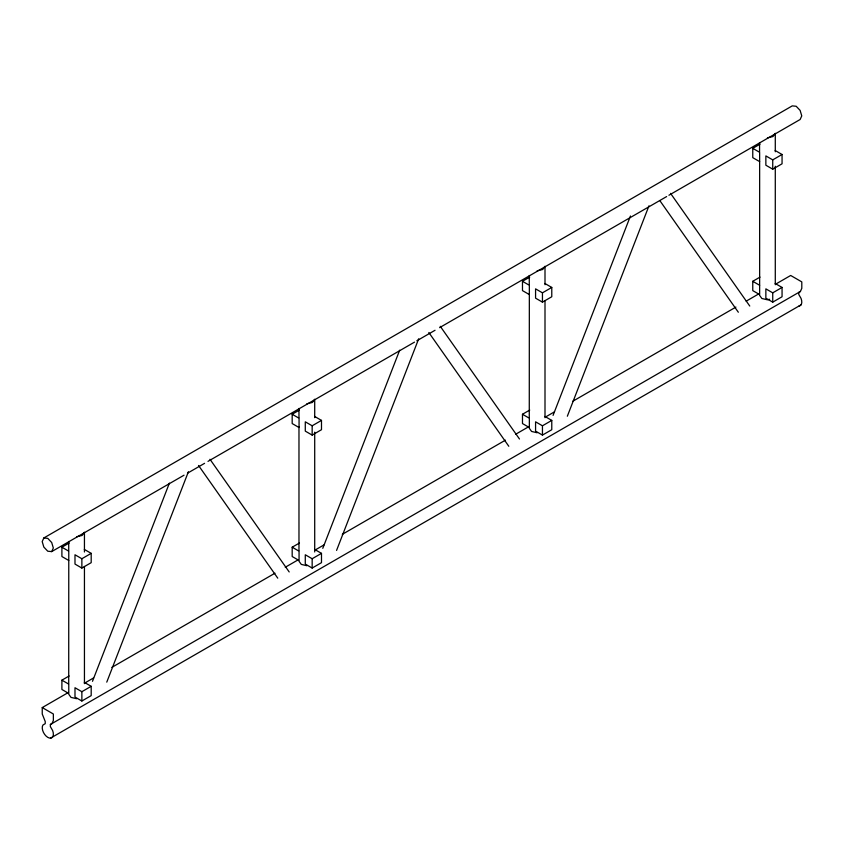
<?xml version="1.0" encoding="UTF-8"?>
<svg xmlns="http://www.w3.org/2000/svg" width="844" height="844" viewBox="0 0 844 844"><rect width="100%" height="100%" fill="white"/><g stroke="black" fill="none" stroke-linecap="round" stroke-linejoin="round"><path stroke-width="1.27" d="M92.492 681.308L169.401 483.116M106.766 682.142L188.412 471.722M322.788 548.347L399.687 350.165M336.577 550.404L418.698 338.771M553.073 415.396L630.447 215.99M567.337 416.229L648.983 205.809M68.48 692.428L42.242 707.578L42.242 714.003L45.238 721.536L45.238 723.677L42.991 724.964A7.87 4.536 60 0 0 47.802 737.382A7.87 4.536 60 0 0 52.623 730.524L50.366 726.631L50.366 724.49L800.418 291.465L801.8 288.31L801.8 281.896L790.68 275.471L775.847 284.038M668.923 195.249L800.133 119.5L801.758 115.902L800.133 110.416L796.198 106.27L792.263 105.88L43.825 537.976L42.2 541.584L43.825 547.06L47.76 551.216L51.695 551.607L184.034 475.193M51.695 551.607L53.32 547.999L51.695 542.523L47.76 538.366L43.825 537.976M187.463 473.22L204.575 463.335M207.993 461.362L414.499 342.137M416.788 340.818L435.04 330.278M439.597 327.651L666.644 196.568M68.775 560.49L61.897 556.523L61.897 547.207L69.155 543.019M292.182 414.256L299.061 418.223L299.061 427.528L292.182 423.561L292.182 414.256L299.441 410.068M529.346 294.577L522.478 290.61L522.478 281.295L529.726 277.106M759.642 161.615L752.764 157.649L752.764 148.344L760.011 144.155M81.868 558.739L91.194 553.358L91.194 562.663L81.868 568.054L74.989 564.077L74.989 554.772L81.868 558.739L81.868 568.054M312.164 425.787L321.49 420.396L321.49 429.712L312.164 435.093L305.285 431.126L305.285 421.821L312.164 425.787L312.164 435.093M542.449 292.826L551.776 287.445L551.776 296.75L542.449 302.141L535.571 298.164L535.571 288.859L542.449 292.826L542.449 302.141M772.735 159.875L782.061 154.494L782.061 163.799L772.735 169.18L765.856 165.213L765.856 155.908L772.735 159.875L772.735 169.18M61.897 680.169L68.775 684.136L68.775 693.441L61.897 689.474L61.897 680.169L69.155 675.981M292.182 547.207L299.061 551.185L299.061 560.49L292.182 556.523L292.182 547.207L299.441 543.019M522.478 414.256L529.346 418.223L529.346 427.528L522.478 423.561L522.478 414.256L529.726 410.068M752.764 148.344L759.642 152.31L759.642 294.577L752.764 290.61L752.764 281.305L760.011 277.117M84.453 683.207L93.578 677.932M111.841 667.393L274.986 573.203M285.251 567.274L297.805 560.026M314.917 550.151L324.043 544.876M342.305 534.336L505.45 440.146M515.716 434.217L529.41 426.315M545.382 417.094L554.508 411.819M572.759 401.28L735.915 307.089M746.18 301.16L758.735 293.912M81.868 691.7L91.194 686.32L91.194 695.625L81.868 701.005L74.989 697.038L74.989 687.733L81.868 691.7L81.868 701.005M312.164 558.739L321.49 553.358L321.49 562.663L312.164 568.054L305.285 564.077L305.285 554.772L312.164 558.739L312.164 568.054M542.449 425.787L551.776 420.407L551.776 429.712L542.449 435.093L535.571 431.126L535.571 421.821L542.449 425.787L542.449 435.093M772.735 292.836L782.061 287.445L782.061 296.75L772.735 302.141L765.856 298.175L765.856 288.859L772.735 292.836L772.735 302.141M50.587 738.12L801.051 304.842M800.418 291.465L798.804 292.383L798.804 294.524L801.051 298.417A7.87 4.536 60 0 1 799.015 306.024M50.366 724.49L51.98 723.572L53.362 720.417L53.362 714.003L42.242 707.578M767.418 137.867L772.988 136.538L775.288 133.331L775.288 151.762M537.132 270.829L542.692 269.5L545.002 266.282L545.002 284.713M306.847 403.78L312.407 402.451L314.707 399.244L314.707 417.674M769.644 299.282L767.418 299.81L761.858 298.481L759.558 295.273M76.582 536.773L82.142 535.444L84.442 532.237L84.442 551.987M537.132 432.772L531.572 431.442L529.272 428.224M306.847 565.723L301.287 564.393L298.976 561.186M76.582 698.716L71.012 697.387L68.712 694.179M775.182 150.517L782.061 154.494M775.182 283.478L782.061 287.445M752.764 281.305L759.642 285.272M544.897 283.478L551.776 287.445M522.478 281.295L529.346 285.272L529.272 417.696M544.897 416.43L551.776 420.407M314.612 416.43L321.49 420.396M314.612 549.391L321.49 553.358M84.316 549.391L91.194 553.358M61.897 547.207L68.775 551.185L68.712 683.64M84.316 682.342L91.194 686.32M670.558 193.371L749.767 306.045M659.86 200.64L738.331 312.238M440.273 326.322L519.482 439.007M428.826 332.515L508.795 446.265M209.977 459.284L289.197 571.958M198.53 465.477L277.75 578.151M775.288 166.247L775.288 284.734M759.558 142.541L759.558 151.762M545.002 300.517L545.002 417.696M529.272 275.503L529.272 284.713M314.707 432.16L314.707 551.965M298.976 408.454L298.976 417.674M298.976 426.885L298.976 550.647M84.442 566.461L84.442 683.64M68.712 541.447L68.712 550.668"/></g></svg>
